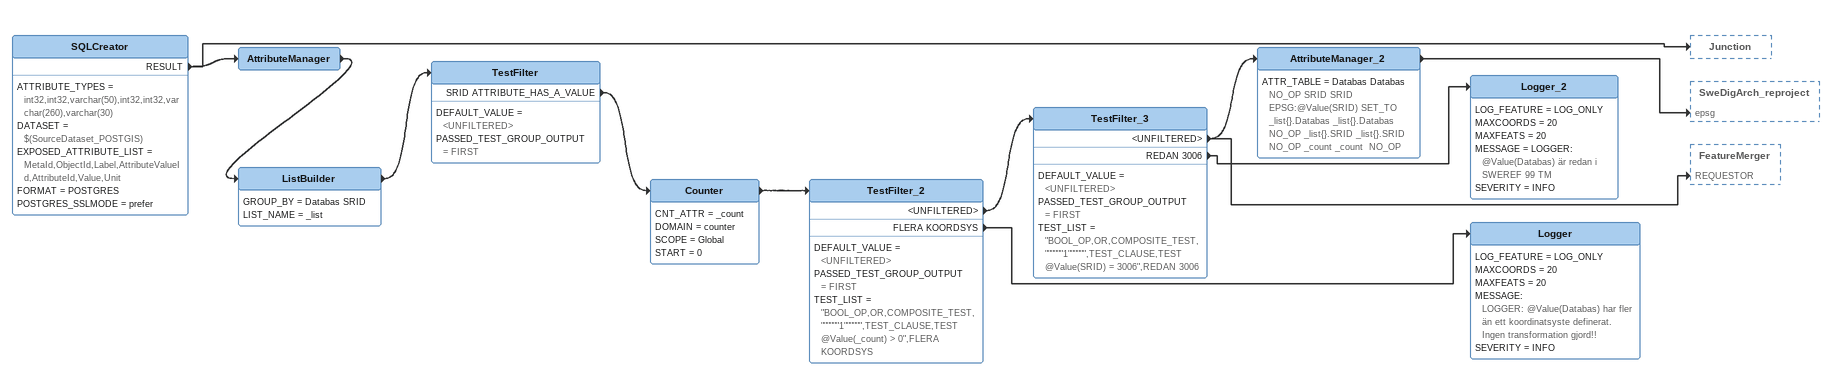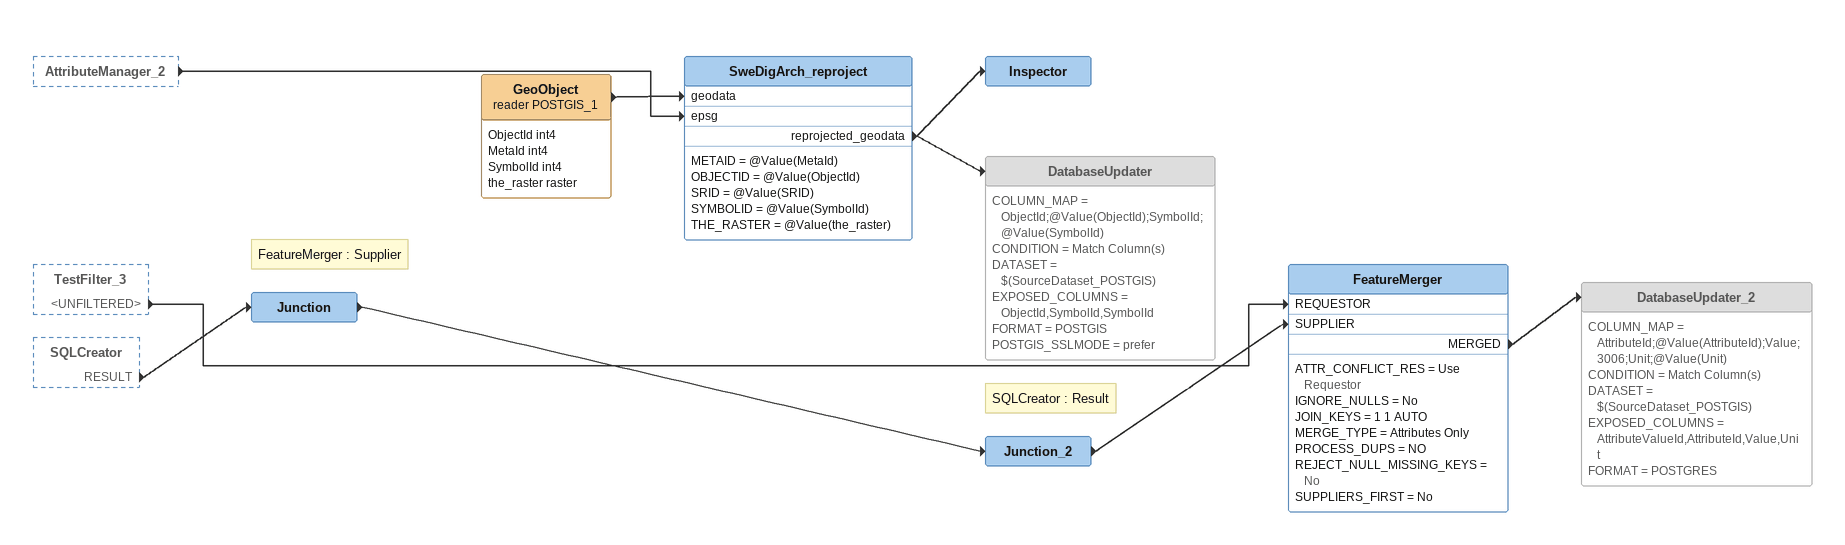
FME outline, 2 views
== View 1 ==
SQLCreator
    ATTRIBUTE_TYPES = int32,int32,varchar(50),int32,int32,varchar(260),varchar(30)
    DATASET = $(SourceDataset_POSTGIS)
    EXPOSED_ATTRIBUTE_LIST = MetaId,ObjectId,Label,AttributeValueId,AttributeId,Value,Unit
    FORMAT = POSTGRES
    POSTGRES_SSLMODE = prefer
    RESULT -> AttributeManager
    RESULT -> Junction
AttributeManager
    -> ListBuilder
ListBuilder
    GROUP_BY = Databas SRID
    LIST_NAME = _list
    -> TestFilter
TestFilter
    DEFAULT_VALUE = <UNFILTERED>
    PASSED_TEST_GROUP_OUTPUT = FIRST
    SRID ATTRIBUTE_HAS_A_VALUE -> Counter
Counter
    CNT_ATTR = _count
    DOMAIN = counter
    SCOPE = Global
    START = 0
    -> TestFilter_2
TestFilter_2
    DEFAULT_VALUE = <UNFILTERED>
    PASSED_TEST_GROUP_OUTPUT = FIRST
    TEST_LIST = "BOOL_OP,OR,COMPOSITE_TEST,""""""1"""""",TEST_CLAUSE,TEST @Value(_count) > 0",FLERA KOORDSYS
    <UNFILTERED> -> TestFilter_3
    FLERA KOORDSYS -> Logger
TestFilter_3
    DEFAULT_VALUE = <UNFILTERED>
    PASSED_TEST_GROUP_OUTPUT = FIRST
    TEST_LIST = "BOOL_OP,OR,COMPOSITE_TEST,""""""1"""""",TEST_CLAUSE,TEST @Value(SRID) = 3006",REDAN 3006
    <UNFILTERED> -> AttributeManager_2
    <UNFILTERED> -> FeatureMerger [REQUESTOR]
    REDAN 3006 -> Logger_2
AttributeManager_2
    ATTR_TABLE = Databas Databas  NO_OP SRID SRID EPSG:@Value(SRID) SET_TO _list{}.Databas _list{}.Databas  NO_OP _list{}.SRID _list{}.SRID  NO_OP _count _count  NO_OP
    -> SweDigArch_reproject [epsg]
Logger_2
    LOG_FEATURE = LOG_ONLY
    MAXCOORDS = 20
    MAXFEATS = 20
    MESSAGE = LOGGER: @Value(Databas) är redan i SWEREF 99 TM
    SEVERITY = INFO
Logger
    LOG_FEATURE = LOG_ONLY
    MAXCOORDS = 20
    MAXFEATS = 20
    MESSAGE:
      LOGGER: @Value(Databas) har fler än ett koordinatsyste definerat.
      Ingen transformation gjord!!
    SEVERITY = INFO

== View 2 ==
AttributeManager_2 [outside]
    -> SweDigArch_reproject [epsg]
TestFilter_3 [outside]
    <UNFILTERED> -> FeatureMerger [REQUESTOR]
SQLCreator [outside]
    RESULT -> Junction
Note: FeatureMerger : Supplier
Junction
    -> Junction_2
Note: SQLCreator : Result
Junction_2
    -> FeatureMerger [SUPPLIER]
FeatureMerger
    ATTR_CONFLICT_RES = Use Requestor
    IGNORE_NULLS = No
    JOIN_KEYS = 1 1 AUTO
    MERGE_TYPE = Attributes Only
    PROCESS_DUPS = NO
    REJECT_NULL_MISSING_KEYS = No
    SUPPLIERS_FIRST = No
    MERGED -> DatabaseUpdater_2
DatabaseUpdater_2 [off]
    COLUMN_MAP = AttributeId;@Value(AttributeId);Value;3006;Unit;@Value(Unit)
    CONDITION = Match Column(s)
    DATASET = $(SourceDataset_POSTGIS)
    EXPOSED_COLUMNS = AttributeValueId,AttributeId,Value,Unit
    FORMAT = POSTGRES
GeoObject (reader POSTGIS_1)
    attributes: ObjectId int4, MetaId int4, SymbolId int4, the_raster raster
    -> SweDigArch_reproject [geodata]
SweDigArch_reproject
    METAID = @Value(MetaId)
    OBJECTID = @Value(ObjectId)
    SRID = @Value(SRID)
    SYMBOLID = @Value(SymbolId)
    THE_RASTER = @Value(the_raster)
    reprojected_geodata -> DatabaseUpdater
    reprojected_geodata -> Inspector
Inspector
DatabaseUpdater [off]
    COLUMN_MAP = ObjectId;@Value(ObjectId);SymbolId;@Value(SymbolId)
    CONDITION = Match Column(s)
    DATASET = $(SourceDataset_POSTGIS)
    EXPOSED_COLUMNS = ObjectId,SymbolId,SymbolId
    FORMAT = POSTGIS
    POSTGIS_SSLMODE = prefer
